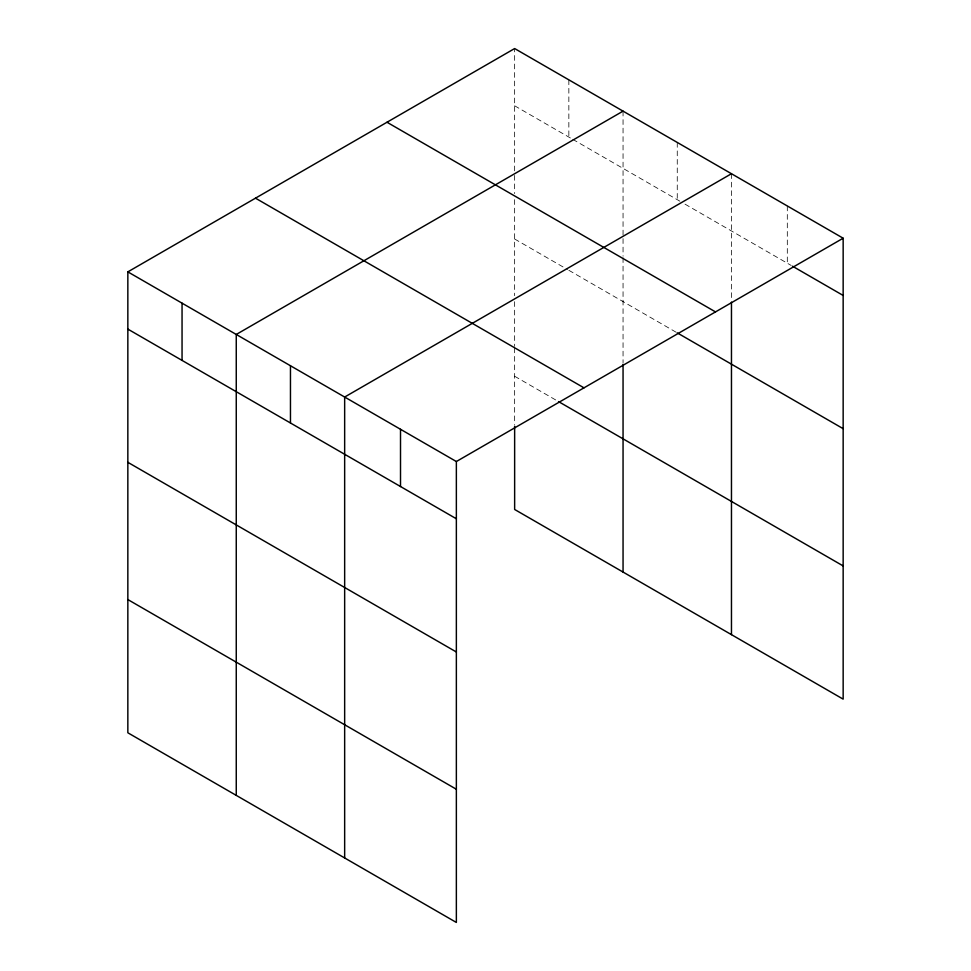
<?xml version="1.0" encoding="UTF-8"?>
<svg xmlns="http://www.w3.org/2000/svg" width="971" height="971" viewBox="0 0 971 971"><rect width="100%" height="100%" fill="white"/><g stroke="black" fill="none" stroke-linecap="round" stroke-linejoin="round"><path stroke-width="0.73" stroke-dasharray="4.86 3.64" d="M514.642 170.884L514.642 48.55M731.466 297.575L731.466 173.724M514.642 105.79L571.434 138.574M572.72 139.326L679.834 201.167M685.004 204.141L791.207 265.459M514.642 239L567.562 269.55M568.848 270.302L677.26 332.883M514.642 376.25L557.233 400.841M787.311 205.973L787.311 263.214M677.26 142.434L677.26 199.674M623.054 111.143L623.054 256.174M623.054 257.691L623.054 362.753M568.848 79.84L568.848 137.081M514.642 175.423L514.642 193.593M514.642 199.65L514.642 295.694M514.642 301.665L514.642 346.416M514.642 347.909L514.642 424.691"/><path stroke-width="1.46" d="M127.844 271.868L456.358 461.528L456.358 922.45L127.844 732.789L127.844 271.868L514.642 48.55L843.156 238.211L843.156 699.132L514.642 509.472L514.642 426.208M623.054 111.143L236.256 334.461L236.256 795.37M731.466 173.724L344.656 397.042L344.656 857.963M456.358 461.528L843.156 238.211M792.506 266.212L843.156 295.451M387.004 122.249L715.518 311.909M677.26 332.883L843.156 428.672M255.482 198.169L583.996 387.842M558.519 401.581L843.156 565.923M127.844 329.108L456.358 518.769M127.844 462.317L456.358 651.99M127.844 599.568L456.358 789.241M731.466 302.115L731.466 634.646M623.054 364.246L623.054 572.053M400.513 429.291L400.513 486.532M290.463 365.751L290.463 422.992M182.05 303.158L182.05 360.399"/></g></svg>
